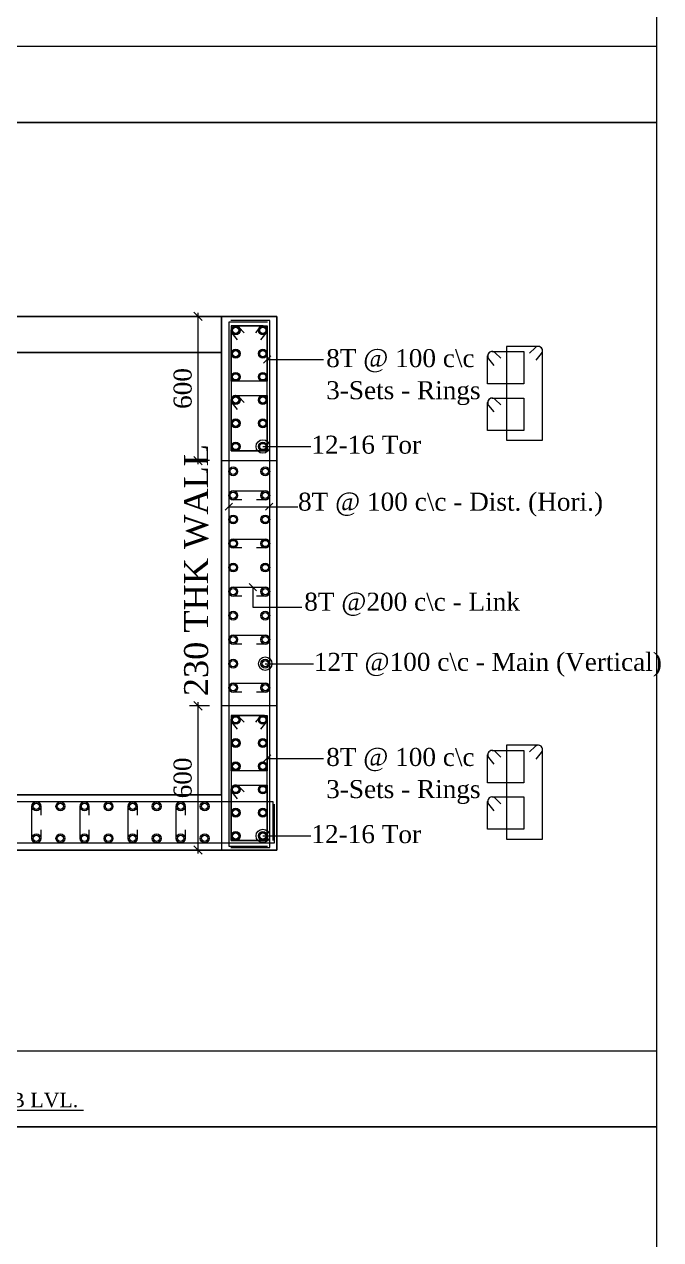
# Model space of a CAD drawing. Header units: metres. Extents: x 95882 to 260884, y 3603 to 81317.
# Drawn here: x 208525 to 211171, y 16981 to 22037 of the extents above; entities that cross this region are included whole.
import ezdxf
from ezdxf.enums import TextEntityAlignment as Align

# ---------------------------------------------------------------- set-up
doc = ezdxf.new("R2010")
doc.units = ezdxf.units.M
doc.header["$LTSCALE"] = 0.05
doc.header["$MEASUREMENT"] = 0
doc.layers.get('0').update_dxf_attribs({"linetype": 'CONTINUOUS', "lineweight": 0})
for name, color, linetype, lineweight in [('S-C3-UP TO TOP', 6, 'CONTINUOUS', 25), ('S-DIM-R', 7, 'CONTINUOUS', 9), ('S-SECTION', 5, 'CONTINUOUS', 5), ('S-SECTION MARK', 124, 'CONTINUOUS', 0), ('S-SHEET', 251, 'CONTINUOUS', 0), ('S-STEEL COL_DIA', 1, 'CONTINUOUS', 9), ('S-STEEL LINK', 1, 'CONTINUOUS', 0), ('S-STEEL RING', 1, 'CONTINUOUS', 9), ('S-TEXT', 7, 'CONTINUOUS', 0), ('S-TEXT COL.', 7, 'CONTINUOUS', 0), ('S-TEXT TITLE', 1, 'CONTINUOUS', 0)]:
    doc.layers.add(name, color=color, linetype=linetype, lineweight=lineweight)
doc.styles.add('SHEET TEXT', font='times.ttf')
doc.styles.get("Standard").update_dxf_attribs({"font": 'times.ttf'})
doc.styles.add('TEXT', font='times.ttf')

# ---------------------------------------------------------------- blocks, each defined once
blk = doc.blocks.new('_Oblique')
at = {"color": 0, "linetype": 'ByBlock', "lineweight": -2}
blk.add_line((-0.5, -0.5), (0.5, 0.5), dxfattribs=at)
blk = doc.blocks.new('_Origin')
at = {"color": 0, "linetype": 'ByBlock', "lineweight": -2}
blk.add_line((0, 0), (-1, 0), dxfattribs=at)
blk.add_circle((0, 0), 0.5, dxfattribs=at)

msp = doc.modelspace()

# ---------------------------------------------------------------- hatches: boundary and pattern name
at = {"layer": 'S-STEEL COL_DIA'}
h = msp.add_hatch(color=256, dxfattribs=at)
h.dxf.hatch_style = 1
h.paths.add_polyline_path([(209421.9, 20763.3, -1), (209385, 20763.3, -1)])
h.paths.add_polyline_path([(209390.4, 20763.3, 1), (209416.5, 20763.3, 1)], flags=16)
h = msp.add_hatch(color=256, dxfattribs=at)
h.dxf.hatch_style = 1
h.paths.add_polyline_path([(209498.1, 20763.3, 1), (209535, 20763.3, 1)])
h.paths.add_polyline_path([(209529.6, 20763.3, -1), (209503.5, 20763.3, -1)], flags=16)
h = msp.add_hatch(color=256, dxfattribs=at)
h.dxf.hatch_style = 1
h.paths.add_polyline_path([(209421.9, 20666.7, -1), (209385, 20666.7, -1)])
h.paths.add_polyline_path([(209390.4, 20666.7, 1), (209416.5, 20666.7, 1)], flags=16)
h = msp.add_hatch(color=256, dxfattribs=at)
h.dxf.hatch_style = 1
h.paths.add_polyline_path([(209498.1, 20666.7, 1), (209535, 20666.7, 1)])
h.paths.add_polyline_path([(209529.6, 20666.7, -1), (209503.5, 20666.7, -1)], flags=16)
h = msp.add_hatch(color=256, dxfattribs=at)
h.dxf.hatch_style = 1
h.paths.add_polyline_path([(209421.9, 20570.2, -1), (209385, 20570.2, -1)])
h.paths.add_polyline_path([(209390.4, 20570.2, 1), (209416.5, 20570.2, 1)], flags=16)
h = msp.add_hatch(color=256, dxfattribs=at)
h.dxf.hatch_style = 1
h.paths.add_polyline_path([(209498.1, 20570.2, 1), (209535, 20570.2, 1)])
h.paths.add_polyline_path([(209529.6, 20570.2, -1), (209503.5, 20570.2, -1)], flags=16)
h = msp.add_hatch(color=256, dxfattribs=at)
h.dxf.hatch_style = 1
h.paths.add_polyline_path([(209421.9, 20473.6, -1), (209385, 20473.6, -1)])
h.paths.add_polyline_path([(209390.4, 20473.6, 1), (209416.5, 20473.6, 1)], flags=16)
h = msp.add_hatch(color=256, dxfattribs=at)
h.dxf.hatch_style = 1
h.paths.add_polyline_path([(209498.1, 20473.6, 1), (209535, 20473.6, 1)])
h.paths.add_polyline_path([(209529.6, 20473.6, -1), (209503.5, 20473.6, -1)], flags=16)
h = msp.add_hatch(color=256, dxfattribs=at)
h.dxf.hatch_style = 1
h.paths.add_polyline_path([(209421.9, 20377, -1), (209385, 20377, -1)])
h.paths.add_polyline_path([(209390.4, 20377, 1), (209416.5, 20377, 1)], flags=16)
h = msp.add_hatch(color=256, dxfattribs=at)
h.dxf.hatch_style = 1
h.paths.add_polyline_path([(209498.1, 20377, 1), (209535, 20377, 1)])
h.paths.add_polyline_path([(209529.6, 20377, -1), (209503.5, 20377, -1)], flags=16)
h = msp.add_hatch(color=256, dxfattribs=at)
h.dxf.hatch_style = 1
h.paths.add_polyline_path([(209421.9, 20280.4, -1), (209385, 20280.4, -1)])
h.paths.add_polyline_path([(209390.4, 20280.4, 1), (209416.5, 20280.4, 1)], flags=16)
h = msp.add_hatch(color=256, dxfattribs=at)
h.dxf.hatch_style = 1
h.paths.add_polyline_path([(209498.1, 20280.4, 1), (209535, 20280.4, 1)])
h.paths.add_polyline_path([(209529.6, 20280.4, -1), (209503.5, 20280.4, -1)], flags=16)
h = msp.add_hatch(color=256, dxfattribs=at)
h.dxf.hatch_style = 1
h.paths.add_polyline_path([(209421.9, 19143.3, -1), (209385, 19143.3, -1)])
h.paths.add_polyline_path([(209390.4, 19143.3, 1), (209416.5, 19143.3, 1)], flags=16)
h = msp.add_hatch(color=256, dxfattribs=at)
h.dxf.hatch_style = 1
h.paths.add_polyline_path([(209498.1, 19143.3, 1), (209535, 19143.3, 1)])
h.paths.add_polyline_path([(209529.6, 19143.3, -1), (209503.5, 19143.3, -1)], flags=16)
h = msp.add_hatch(color=256, dxfattribs=at)
h.dxf.hatch_style = 1
h.paths.add_polyline_path([(209421.9, 19046.7, -1), (209385, 19046.7, -1)])
h.paths.add_polyline_path([(209390.4, 19046.7, 1), (209416.5, 19046.7, 1)], flags=16)
h = msp.add_hatch(color=256, dxfattribs=at)
h.dxf.hatch_style = 1
h.paths.add_polyline_path([(209498.1, 19046.7, 1), (209535, 19046.7, 1)])
h.paths.add_polyline_path([(209529.6, 19046.7, -1), (209503.5, 19046.7, -1)], flags=16)
h = msp.add_hatch(color=256, dxfattribs=at)
h.dxf.hatch_style = 1
h.paths.add_polyline_path([(209421.9, 18950.1, -1), (209385, 18950.1, -1)])
h.paths.add_polyline_path([(209390.4, 18950.1, 1), (209416.5, 18950.1, 1)], flags=16)
h = msp.add_hatch(color=256, dxfattribs=at)
h.dxf.hatch_style = 1
h.paths.add_polyline_path([(209498.1, 18950.1, 1), (209535, 18950.1, 1)])
h.paths.add_polyline_path([(209529.6, 18950.1, -1), (209503.5, 18950.1, -1)], flags=16)
h = msp.add_hatch(color=256, dxfattribs=at)
h.dxf.hatch_style = 1
h.paths.add_polyline_path([(209421.9, 18853.6, -1), (209385, 18853.6, -1)])
h.paths.add_polyline_path([(209390.4, 18853.6, 1), (209416.5, 18853.6, 1)], flags=16)
h = msp.add_hatch(color=256, dxfattribs=at)
h.dxf.hatch_style = 1
h.paths.add_polyline_path([(209498.1, 18853.6, 1), (209535, 18853.6, 1)])
h.paths.add_polyline_path([(209529.6, 18853.6, -1), (209503.5, 18853.6, -1)], flags=16)
h = msp.add_hatch(color=256, dxfattribs=at)
h.dxf.hatch_style = 1
h.paths.add_polyline_path([(209421.9, 18757, -1), (209385, 18757, -1)])
h.paths.add_polyline_path([(209390.4, 18757, 1), (209416.5, 18757, 1)], flags=16)
h = msp.add_hatch(color=256, dxfattribs=at)
h.dxf.hatch_style = 1
h.paths.add_polyline_path([(209498.1, 18757, 1), (209535, 18757, 1)])
h.paths.add_polyline_path([(209529.6, 18757, -1), (209503.5, 18757, -1)], flags=16)
h = msp.add_hatch(color=256, dxfattribs=at)
h.dxf.hatch_style = 1
h.paths.add_polyline_path([(209421.9, 18660.4, -1), (209385, 18660.4, -1)])
h.paths.add_polyline_path([(209390.4, 18660.4, 1), (209416.5, 18660.4, 1)], flags=16)
h = msp.add_hatch(color=256, dxfattribs=at)
h.dxf.hatch_style = 1
h.paths.add_polyline_path([(209498.1, 18660.4, 1), (209535, 18660.4, 1)])
h.paths.add_polyline_path([(209529.6, 18660.4, -1), (209503.5, 18660.4, -1)], flags=16)

# ---------------------------------------------------------------- linework, layer by layer
at = {"layer": 'S-C3-UP TO TOP', "color": 5}
for p, q in [((207545, 20821.7), (209345, 20821.7)), ((209345, 20821.7), (209345, 18831.7)), ((209575, 20821.7), (209345, 20821.7)), ((209575, 18601.7), (209575, 20821.7)), ((207545, 20671.7), (209345, 20671.7)), ((209345, 18831.7), (207545, 18831.7)), ((205285, 18601.7), (209575, 18601.7))]:
    msp.add_line(p, q, dxfattribs=at)
at = {"layer": 'S-DIM-R'}
for p, q in [((209246.7, 20836.7, 0.1), (209246.7, 20206.7, 0.1)), ((209295, 20821.7, 0.1), (209211.7, 20821.7, 0.1)), ((209295, 20221.7, 0.1), (209211.7, 20221.7, 0.1)), ((209246.7, 19216.7, 0.1), (209246.7, 18586.7, 0.1)), ((209295, 19201.7, 0.1), (209211.7, 19201.7, 0.1)), ((209295, 18601.7, 0.1), (209211.7, 18601.7, 0.1))]:
    msp.add_line(p, q, dxfattribs=at)
at = {"layer": 'S-SECTION'}
for p, q in [((209575, 20821.7), (209345, 20821.7)), ((209345, 20821.7), (209345, 20221.7)), ((209575, 20221.7), (209575, 20821.7)), ((209345, 20221.7), (209575, 20221.7)), ((209575, 19201.7), (209345, 19201.7)), ((209345, 19201.7), (209345, 18601.7)), ((209575, 18601.7), (209575, 19201.7)), ((209345, 18601.7), (209575, 18601.7))]:
    msp.add_line(p, q, dxfattribs=at)
at = {"layer": 'S-SECTION MARK'}
for points in [[(209535, 20642.4), (209768.5, 20642.4)], [(209374.9, 20030), (209661.9, 20030)], [(209542.7, 20030), (209661.9, 20030)], [(209474.9, 19695.3), (209474.9, 19612.4), (209679.1, 19612.4)], [(209535, 18983.2), (209768.5, 18983.2)]]:
    msp.add_lwpolyline(points, dxfattribs=at)
at = {"layer": 'S-SECTION MARK', "linetype": 'ByBlock', "elevation": 0}
for points in [[(209572.5, 20280.4), (209716.8, 20280.4)], [(209572.5, 18660.4), (209716.8, 18660.4)]]:
    msp.add_lwpolyline(points, dxfattribs=at)
at = {"layer": 'S-SECTION MARK', "linetype": 'ByBlock'}
msp.add_lwpolyline([(209582.5, 19376.9), (209726.8, 19376.9)], dxfattribs=at)
at = {"layer": 'S-SHEET', "color": 0}
for p, q in [((211154.3, 21628.1, -0.1), (211154.3, 25806.6, -0.1)), ((211154.3, 21628.1, -0.1), (203307.9, 21628.1, -0.1)), ((203307.9, 21628.1, -0.1), (211154.3, 21628.1, -0.1)), ((211154.3, 17449.6, -0.1), (211154.3, 21628.1, -0.1)), ((211154.3, 17449.6, -0.1), (203307.9, 17449.6, -0.1)), ((203307.9, 17449.6, -0.1), (211154.3, 17449.6, -0.1)), ((211154.3, 13271.2, -0.1), (211154.3, 17449.6, -0.1))]:
    msp.add_line(p, q, dxfattribs=at)
at = {"layer": 'S-SHEET'}
for p, q in [((211154.3, 21944.2, -0.1), (203307.9, 21944.2, -0.1)), ((211154.3, 21628.1, -0.1), (211154.3, 21944.2, -0.1)), ((203307.9, 21628.1, -0.1), (211154.3, 21628.1, -0.1)), ((211154.3, 17765.7, -0.1), (203307.9, 17765.7, -0.1)), ((211154.3, 17449.6, -0.1), (211154.3, 17765.7, -0.1)), ((203307.9, 17449.6, -0.1), (211154.3, 17449.6, -0.1))]:
    msp.add_line(p, q, dxfattribs=at)
at = {"layer": 'S-STEEL COL_DIA', "lineweight": 5}
for centre, radius in [((209403.4, 20763.3, 0), 18.5), ((209516.5, 20763.3, 0), 18.5), ((209403.4, 20763.3, 0), 13), ((209516.5, 20763.3, 0), 13), ((209403.4, 20666.7, 0.1), 18.5), ((209403.4, 20666.7, 0.1), 13), ((209516.5, 20666.7, 0.1), 18.5), ((209516.5, 20666.7, 0.1), 13), ((209403.4, 20570.2, 0.1), 18.5), ((209403.4, 20570.2, 0.1), 13), ((209516.5, 20570.2, 0.1), 18.5), ((209516.5, 20570.2, 0.1), 13), ((209403.4, 20473.6, 0.1), 18.5), ((209403.4, 20473.6, 0.1), 13), ((209516.5, 20473.6, 0.1), 18.5), ((209516.5, 20473.6, 0.1), 13), ((209403.4, 20377, 0.1), 18.5), ((209403.4, 20377, 0.1), 13), ((209516.5, 20377, 0.1), 18.5), ((209516.5, 20377, 0.1), 13), ((209403.4, 20280.4, 0), 18.5), ((209403.4, 20280.4, 0), 13), ((209516.5, 20280.4, 0), 18.5), ((209516.5, 20280.4, 0), 13), ((209393.4, 20176.9), 18.5), ((209393.4, 20176.9), 13), ((209393.4, 20176.9), 13), ((209526.5, 20176.9), 18.5), ((209526.5, 20176.9), 13), ((209526.5, 20176.9), 13), ((209393.4, 20076.9), 18.5), ((209393.4, 20076.9), 13), ((209393.4, 20076.9), 13), ((209526.5, 20076.9), 18.5), ((209526.5, 20076.9), 13), ((209526.5, 20076.9), 13), ((209393.4, 19976.9), 18.5), ((209393.4, 19976.9), 13), ((209393.4, 19976.9), 13), ((209526.5, 19976.9), 18.5), ((209526.5, 19976.9), 13), ((209526.5, 19976.9), 13), ((209393.4, 19876.9), 18.5), ((209393.4, 19876.9), 13), ((209393.4, 19876.9), 13), ((209526.5, 19876.9), 18.5), ((209526.5, 19876.9), 13), ((209526.5, 19876.9), 13), ((209393.4, 19776.9), 18.5), ((209393.4, 19776.9), 13), ((209393.4, 19776.9), 13), ((209526.5, 19776.9), 18.5), ((209526.5, 19776.9), 13), ((209526.5, 19776.9), 13), ((209393.4, 19676.9), 18.5), ((209393.4, 19676.9), 13), ((209393.4, 19676.9), 13), ((209526.5, 19676.9), 18.5), ((209526.5, 19676.9), 13), ((209526.5, 19676.9), 13), ((209393.4, 19576.9), 18.5), ((209393.4, 19576.9), 13), ((209393.4, 19576.9), 13), ((209526.5, 19576.9), 18.5), ((209526.5, 19576.9), 13), ((209526.5, 19576.9), 13), ((209393.4, 19476.9), 18.5), ((209393.4, 19476.9), 13), ((209393.4, 19476.9), 13), ((209526.5, 19476.9), 18.5), ((209526.5, 19476.9), 13), ((209526.5, 19476.9), 13), ((209393.4, 19376.9), 18.5), ((209393.4, 19376.9), 13), ((209393.4, 19376.9), 13), ((209526.5, 19376.9), 18.5), ((209526.5, 19376.9), 13), ((209526.5, 19376.9), 13), ((209393.4, 19276.9), 18.5), ((209393.4, 19276.9), 13), ((209393.4, 19276.9), 13), ((209526.5, 19276.9), 18.5), ((209526.5, 19276.9), 13), ((209526.5, 19276.9), 13), ((209403.4, 19143.3, 0), 18.5), ((209403.4, 19143.3, 0), 13), ((209516.5, 19143.3, 0), 18.5), ((209516.5, 19143.3, 0), 13), ((209403.4, 19046.7, 0.1), 18.5), ((209516.5, 19046.7, 0.1), 18.5), ((209403.4, 19046.7, 0.1), 13), ((209516.5, 19046.7, 0.1), 13), ((209403.4, 18950.1, 0.1), 18.5), ((209403.4, 18950.1, 0.1), 13), ((209516.5, 18950.1, 0.1), 18.5), ((209516.5, 18950.1, 0.1), 13), ((209403.4, 18853.6, 0.1), 18.5), ((209403.4, 18853.6, 0.1), 13), ((209516.5, 18853.6, 0.1), 18.5), ((209516.5, 18853.6, 0.1), 13), ((208575, 18783.3), 18.5), ((208575, 18783.3), 13), ((208575, 18783.3), 13), ((208675, 18783.3), 18.5), ((208675, 18783.3), 13), ((208675, 18783.3), 13), ((208775, 18783.3), 18.5), ((208775, 18783.3), 13), ((208775, 18783.3), 13), ((208875, 18783.3), 18.5), ((208875, 18783.3), 13), ((208875, 18783.3), 13), ((208975, 18783.3), 18.5), ((208975, 18783.3), 13), ((208975, 18783.3), 13), ((209075, 18783.3), 18.5), ((209075, 18783.3), 13), ((209075, 18783.3), 13), ((209175, 18783.3), 18.5), ((209175, 18783.3), 13), ((209175, 18783.3), 13), ((209275, 18783.3), 18.5), ((209275, 18783.3), 13), ((209275, 18783.3), 13), ((209403.4, 18757, 0.1), 18.5), ((209403.4, 18757, 0.1), 13), ((209516.5, 18757, 0.1), 18.5), ((209516.5, 18757, 0.1), 13), ((208575, 18650.2), 18.5), ((208575, 18650.2), 13), ((208575, 18650.2), 13), ((208675, 18650.2), 18.5), ((208675, 18650.2), 13), ((208675, 18650.2), 13), ((208775, 18650.2), 18.5), ((208775, 18650.2), 13), ((208775, 18650.2), 13), ((208875, 18650.2), 18.5), ((208875, 18650.2), 13), ((208875, 18650.2), 13), ((208975, 18650.2), 18.5), ((208975, 18650.2), 13), ((208975, 18650.2), 13), ((209075, 18650.2), 18.5), ((209075, 18650.2), 13), ((209075, 18650.2), 13), ((209175, 18650.2), 18.5), ((209175, 18650.2), 13), ((209175, 18650.2), 13), ((209275, 18650.2), 18.5), ((209275, 18650.2), 13), ((209275, 18650.2), 13), ((209403.4, 18660.4, 0), 18.5), ((209403.4, 18660.4, 0), 13), ((209516.5, 18660.4, 0), 18.5), ((209516.5, 18660.4, 0), 13)]:
    msp.add_circle(centre, radius, dxfattribs=at)
at = {"layer": 'S-STEEL LINK', "color": 3}
for p, q in [((209393.4, 20095.3), (209526.5, 20095.3)), ((209429.4, 20058.4), (209393.4, 20058.4)), ((209526.5, 20058.4), (209490.5, 20058.4)), ((209393.4, 19895.3), (209526.5, 19895.3)), ((209429.4, 19858.4), (209393.4, 19858.4)), ((209526.5, 19858.4), (209490.5, 19858.4)), ((209393.4, 19695.3), (209526.5, 19695.3)), ((209429.4, 19658.4), (209393.4, 19658.4)), ((209526.5, 19658.4), (209490.5, 19658.4)), ((209393.4, 19495.3), (209526.5, 19495.3)), ((209429.4, 19458.4), (209393.4, 19458.4)), ((209526.5, 19458.4), (209490.5, 19458.4)), ((209393.4, 19295.3), (209526.5, 19295.3)), ((209429.4, 19258.4), (209393.4, 19258.4)), ((209526.5, 19258.4), (209490.5, 19258.4)), ((208556.5, 18650.1), (208556.5, 18783.3)), ((208593.4, 18783.3), (208593.4, 18747.3)), ((208756.5, 18650.1), (208756.5, 18783.3)), ((208793.4, 18783.3), (208793.4, 18747.3)), ((208956.5, 18650.1), (208956.5, 18783.3)), ((208993.4, 18783.3), (208993.4, 18747.3)), ((209156.5, 18650.1), (209156.5, 18783.3)), ((209193.4, 18783.3), (209193.4, 18747.3)), ((208593.4, 18686.1), (208593.4, 18650.1)), ((208793.4, 18686.1), (208793.4, 18650.1)), ((208993.4, 18686.1), (208993.4, 18650.1)), ((209193.4, 18686.1), (209193.4, 18650.1))]:
    msp.add_line(p, q, dxfattribs=at)
for centre, start, end in [((209393.4, 20076.9), 90, 270), ((209526.5, 20076.9), 270, 90), ((209393.4, 19876.9), 90, 270), ((209526.5, 19876.9), 270, 90), ((209393.4, 19676.9), 90, 270), ((209526.5, 19676.9), 270, 90), ((209393.4, 19476.9), 90, 270), ((209526.5, 19476.9), 270, 90), ((209393.4, 19276.9), 90, 270), ((209526.5, 19276.9), 270, 90), ((208575, 18783.3), 0, 180), ((208775, 18783.3), 0, 180), ((208975, 18783.3), 0, 180), ((209175, 18783.3), 0, 180), ((208575, 18650.1), 180, 0), ((208775, 18650.1), 180, 0), ((208975, 18650.1), 180, 0), ((209175, 18650.1), 180, 0)]:
    msp.add_arc(centre, 18.5, start, end, dxfattribs=at)
at = {"layer": 'S-STEEL RING', "color": 30}
for p, q in [((209535.8, 20798), (209374.9, 20798)), ((209374.9, 20798), (209374.9, 18617.5)), ((209545, 20803.9), (209384.1, 20803.9)), ((209545, 18611.6), (209545, 20803.9)), ((209559.2, 18801.8), (205300.7, 18801.8)), ((209559.2, 18640.9), (209559.2, 18801.8)), ((209565.1, 18631.7), (209565.1, 18792.7)), ((205294.9, 18631.7), (209565.1, 18631.7)), ((209374.9, 18617.5), (209535.8, 18617.5)), ((209384.1, 18611.6), (209545, 18611.6))]:
    msp.add_line(p, q, dxfattribs=at)
at = {"layer": 'S-STEEL RING'}
for p, q in [((209516.5, 20781.7, 0), (209385, 20781.7, 0)), ((209385, 20781.7, 0), (209385, 20261.7, 0)), ((209503.5, 20776.4, 0), (209485.7, 20753.8, 0)), ((209508.3, 20724.2, 0), (209530.8, 20751.6, 0)), ((209535, 20261.7, 0), (209535, 20763.3, 0)), ((210661.7, 20696.9, 0), (210530.2, 20696.9, 0)), ((210530.2, 20696.9, 0), (210530.2, 20306.1, 0)), ((210661.7, 20696.9, 0.1), (210530.2, 20696.9, 0.1)), ((210530.2, 20696.9, 0.1), (210530.2, 20306.1, 0.1)), ((210648.7, 20691.5, 0), (210625.9, 20668.9, 0)), ((210648.7, 20691.5, 0.1), (210625.9, 20668.9, 0.1)), ((210653.6, 20639.3, 0), (210676, 20666.7, 0)), ((210653.6, 20639.3, 0.1), (210676, 20666.7, 0.1)), ((210680.2, 20306.1, 0), (210680.2, 20678.4, 0)), ((210680.2, 20306.1, 0.1), (210680.2, 20678.4, 0.1)), ((210530.2, 20306.1, 0), (210680.2, 20306.1, 0)), ((210530.2, 20306.1, 0.1), (210680.2, 20306.1, 0.1)), ((209385, 20261.7, 0), (209535, 20261.7, 0)), ((209516.5, 19161.7, 0), (209385, 19161.7, 0)), ((209385, 19161.7, 0), (209385, 18641.7, 0)), ((209503.5, 19156.4, 0), (209485.7, 19133.7, 0)), ((209508.3, 19104.2, 0), (209530.8, 19131.6, 0)), ((209535, 18641.7, 0), (209535, 19143.3, 0)), ((210661.7, 19037.7, 0), (210530.2, 19037.7, 0)), ((210530.2, 19037.7, 0), (210530.2, 18646.9, 0)), ((210661.7, 19037.7, 0.1), (210530.2, 19037.7, 0.1)), ((210530.2, 19037.7, 0.1), (210530.2, 18646.9, 0.1)), ((210648.7, 19032.3, 0), (210625.9, 19009.7, 0)), ((210648.7, 19032.3, 0.1), (210625.9, 19009.7, 0.1)), ((210680.2, 18646.9, 0), (210680.2, 19019.2, 0)), ((210680.2, 18646.9, 0.1), (210680.2, 19019.2, 0.1)), ((210653.6, 18980.2, 0), (210676, 19007.5, 0)), ((210653.6, 18980.2, 0.1), (210676, 19007.5, 0.1)), ((209385, 18641.7, 0), (209535, 18641.7, 0)), ((210530.2, 18646.9, 0), (210680.2, 18646.9, 0)), ((210530.2, 18646.9, 0.1), (210680.2, 18646.9, 0.1))]:
    msp.add_line(p, q, dxfattribs=at)
at = {"layer": 'S-STEEL RING', "color": 3}
for p, q in [((209403.4, 20781.7, 0), (209535, 20781.7, 0)), ((209535, 20781.7, 0), (209535, 20551.5, 0)), ((209385, 20551.5, 0), (209385, 20763.3, 0)), ((209411.6, 20724.2, 0), (209389.2, 20751.6, 0)), ((209416.4, 20776.4, 0), (209439.3, 20753.8, 0)), ((210451.5, 20541, 0), (210451.5, 20657.1, 0)), ((210478.1, 20618, 0), (210455.7, 20645.4, 0)), ((210469.9, 20675.5, 0), (210601.5, 20675.5, 0)), ((210482.9, 20670.2, 0), (210505.8, 20647.5, 0)), ((210601.5, 20675.5, 0), (210601.5, 20541, 0)), ((209535, 20551.5, 0), (209385, 20551.5, 0)), ((210601.5, 20541, 0), (210451.5, 20541, 0)), ((209403.4, 20492, 0), (209535, 20492, 0)), ((209416.4, 20486.7, 0), (209439.3, 20464, 0)), ((209535, 20492, 0), (209535, 20261.7, 0)), ((210469.9, 20481.8, 0), (210601.5, 20481.8, 0)), ((210482.9, 20476.4, 0), (210505.8, 20453.8, 0)), ((210601.5, 20481.8, 0), (210601.5, 20347.3, 0)), ((209385, 20261.7, 0), (209385, 20473.6, 0)), ((209411.6, 20434.5, 0), (209389.2, 20461.9, 0)), ((210451.5, 20347.3, 0), (210451.5, 20463.3, 0)), ((210478.1, 20424.2, 0), (210455.7, 20451.6, 0)), ((210601.5, 20347.3, 0), (210451.5, 20347.3, 0)), ((209535, 20261.7, 0), (209385, 20261.7, 0)), ((209385, 18931.5, 0), (209385, 19143.3, 0)), ((209411.6, 19104.2, 0), (209389.2, 19131.6, 0)), ((209403.4, 19161.7, 0), (209535, 19161.7, 0)), ((209416.4, 19156.4, 0), (209439.3, 19133.7, 0)), ((209535, 19161.7, 0), (209535, 18931.5, 0)), ((210469.9, 19016.3, 0), (210601.5, 19016.3, 0)), ((210482.9, 19011, 0), (210505.8, 18988.3, 0)), ((210601.5, 19016.3, 0), (210601.5, 18881.9, 0)), ((210451.5, 18881.9, 0), (210451.5, 18997.9, 0)), ((210478.1, 18958.8, 0), (210455.7, 18986.2, 0)), ((209535, 18931.5, 0), (209385, 18931.5, 0)), ((209403.4, 18872, 0), (209535, 18872, 0)), ((209416.4, 18866.7, 0), (209439.3, 18844, 0)), ((209535, 18872, 0), (209535, 18641.7, 0)), ((210601.5, 18881.9, 0), (210451.5, 18881.9, 0)), ((209385, 18641.7, 0), (209385, 18853.6, 0)), ((209411.6, 18814.5, 0), (209389.2, 18841.9, 0)), ((210469.9, 18822.6, 0), (210601.5, 18822.6, 0)), ((210482.9, 18817.2, 0), (210505.8, 18794.6, 0)), ((210601.5, 18822.6, 0), (210601.5, 18688.1, 0)), ((210451.5, 18688.1, 0), (210451.5, 18804.1, 0)), ((210478.1, 18765.1, 0), (210455.7, 18792.4, 0)), ((210601.5, 18688.1, 0), (210451.5, 18688.1, 0)), ((209535, 18641.7, 0), (209385, 18641.7, 0))]:
    msp.add_line(p, q, dxfattribs=at)
for centre, start, end in [((209403.4, 20763.3, 0), 90, 219.3697), ((209403.4, 20763.3, 0), 45.2239, 180.0002), ((210469.9, 20657.1, 0), 90, 219.3697), ((210469.9, 20657.1, 0), 45.2239, 180.0002), ((209403.4, 20473.6, 0), 90, 219.3697), ((209403.4, 20473.6, 0), 45.2239, 180.0002), ((210469.9, 20463.3, 0), 90, 219.3697), ((210469.9, 20463.3, 0), 45.2239, 180.0002), ((209403.4, 19143.3, 0), 90, 219.3697), ((209403.4, 19143.3, 0), 45.2239, 180.0002), ((210469.9, 18997.9, 0), 90, 219.3697), ((210469.9, 18997.9, 0), 45.2239, 180.0002), ((209403.4, 18853.6, 0), 90, 219.3697), ((209403.4, 18853.6, 0), 45.2239, 180.0002), ((210469.9, 18804.1, 0), 90, 219.3697), ((210469.9, 18804.1, 0), 45.2239, 180.0002)]:
    msp.add_arc(centre, 18.5, start, end, dxfattribs=at)
at = {"layer": 'S-STEEL RING'}
for centre, start, end in [((209516.5, 20763.3, 0), 359.9998, 134.7761), ((209516.5, 20763.3, 0), 320.6303, 90), ((210661.7, 20678.4, 0), 359.9998, 134.7761), ((210661.7, 20678.4, 0.1), 359.9998, 134.7761), ((210661.7, 20678.4, 0), 320.6303, 90), ((210661.7, 20678.4, 0.1), 320.6303, 90), ((209516.5, 19143.3, 0), 359.9998, 134.7761), ((209516.5, 19143.3, 0), 320.6303, 90), ((210661.7, 19019.2, 0), 359.9998, 134.7761), ((210661.7, 19019.2, 0.1), 359.9998, 134.7761), ((210661.7, 19019.2, 0), 320.6303, 90), ((210661.7, 19019.2, 0.1), 320.6303, 90)]:
    msp.add_arc(centre, 18.5, start, end, dxfattribs=at)

# ---------------------------------------------------------------- block references
at = {"layer": 'S-DIM-R', "xscale": 35, "yscale": 35, "zscale": 35}
for p, rotation in [((209246.7, 20821.7, 0.1), 90), ((209246.7, 20221.7, 0.1), 270), ((209246.7, 19201.7, 0.1), 90), ((209246.7, 18601.7, 0.1), 270)]:
    msp.add_blockref('_Oblique', p, dxfattribs=dict(at, rotation=rotation))
at = {"layer": 'S-SECTION MARK', "xscale": 30, "yscale": 30, "zscale": 30}
for p, rotation in [((209535, 20642.4), 180), ((209374.9, 20030), 179.9999999998577), ((209542.7, 20030), 180), ((209474.9, 19695.3), 89.93801714575083), ((209535, 18983.2), 180)]:
    msp.add_blockref('_Oblique', p, dxfattribs=dict(at, rotation=rotation))
at = {"layer": 'S-SECTION MARK', "linetype": 'ByBlock', "xscale": 56, "yscale": 56, "zscale": 56}
for p, rotation in [((209516.5, 20280.4, 0), 179.9999999917669), ((209526.5, 19376.9), 179.999999991768), ((209516.5, 18660.4, 0), 179.999999991768)]:
    msp.add_blockref('_Origin', p, dxfattribs=dict(at, rotation=rotation))

# ---------------------------------------------------------------- texts
at = {"layer": 'S-DIM-R', "char_height": 75, "attachment_point": 5, "rotation": 90}
for insert in [(209183.6, 20521.7, 0.1), (209183.6, 18901.7, 0.1)]:
    msp.add_mtext('\\A1;600', dxfattribs=dict(at, insert=insert))
at = {"layer": 'S-TEXT', "color": 7, "style": 'TEXT'}
for s, p in [('8T @ 100 c\\c ', (209780, 20610.5, -0.1)), ('3-Sets - Rings', (209780, 20477.1, -0.1)), ('12-16 Tor ', (209718.5, 20250.5, -0.1)), ('8T @ 100 c\\c - Dist. (Hori.)', (209662.9, 20013.3, 0)), ('8T @200 c\\c - Link', (209688.7, 19597.2, 0)), ('12T @100 c\\c - Main (Vertical)', (209728.5, 19347, 0)), ('8T @ 100 c\\c ', (209780, 18951.3, -0.1)), ('3-Sets - Rings', (209780, 18817.9, -0.1)), ('12-16 Tor ', (209718.5, 18630.5, -0.1))]:
    msp.add_text(s, height=75, dxfattribs=at).set_placement(p)
at = {"layer": 'S-TEXT COL.', "color": 9, "style": 'SHEET TEXT'}
msp.add_text('230 THK WALL', height=100, rotation=90, dxfattribs=at).set_placement((209289.1, 19766.1, -0.1), align=Align.CENTER)
at = {"layer": 'S-TEXT TITLE', "style": 'TEXT'}
msp.add_text('%%UGROUND FLOOR ROOF SLAB LVL TO 2nd FLOOR ROOF SLAB LVL. ', height=60, dxfattribs=at).set_placement((205961.8, 17531.9, -0.1))

doc.saveas('drawing.dxf')
